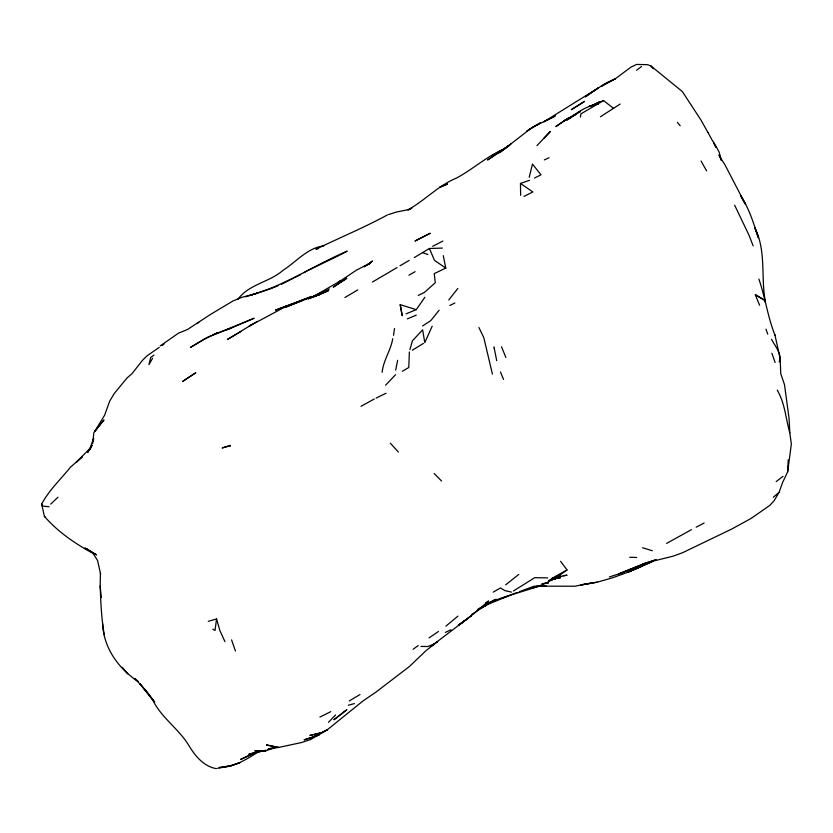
<?xml version="1.0" encoding="UTF-8"?>
<svg xmlns="http://www.w3.org/2000/svg" width="833" height="833" viewBox="0 0 833 833"><rect width="100%" height="100%" fill="white"/><g stroke="black" fill="none" stroke-linecap="round" stroke-linejoin="round"><path stroke-width="1.25" d="M100.408 573.042L100.179 586.036L101.21 597.448M597.323 582.173L580.986 584.86L597.323 582.173L612.776 577.727L627.718 572.271L654.322 560.838L673.491 556.059L682.591 552.706L731.551 529.132L750.95 518.522L769.682 505.485L774.159 500.685L779.042 492.386L782.635 482.432L787.674 471.79L788.205 459.826M92.755 443.51L93.806 432.91L104.604 415.24L109.717 401.058L114.308 393.447L127.137 377.859L131.947 373.715L142.474 360.377L146.879 355.93L159.228 347.392M409.357 352.005L408.795 367.499L402.36 371.279M93.358 440.855L93.619 438.314L89.454 449.768M208.292 621.303L216.559 618.961L215.018 630.487L212.769 629.113M787.674 471.79L791.35 444.051L789.799 432.816L789.059 418.416L784.499 384.69L780.729 373.548L780.219 358.888L775.002 335.23C767.682 317.05 765.329 297.516 758.873 279.076M393.54 335.324L394.509 328.504M580.393 117.078L580.934 113.861L603.561 100.595L613.557 108.352M395.685 370.081L397.643 360.304M382.139 372.33C383.315 360.397 390.771 350.443 392.749 338.677M529.226 177.294L532.464 164.08L540.992 174.815L534.474 178.043M100.626 574.104L97.565 560.515L93.025 553.227L94.035 553.955C75.73 544.001 58.175 532.214 44.409 516.366L41.65 504.132C48.855 490.335 60.726 479.298 70.472 467.178L82.155 456.994L76.199 462.263L89.61 448.862L87.632 452.496M409.919 349.568L412.418 340.843L422.633 329.816L424.788 342.634L432.181 326.203M230.023 445.363L229.616 446.426L230.023 445.363L222.172 447.967L230.168 445.842M87.652 452.444L92.14 445.072L89.922 449.466M779.167 361.959C782.572 354.181 774.7 345.872 771.566 339.26M89.849 449.581L91.484 446.144L89.86 449.456M152.616 358.242L148.94 364.615L150.679 357.482L153.98 355.077M406.087 313.843L416.24 309.647L424.892 297.225M448.758 299.984L457.827 288.447M439.116 310.22L430.723 320.695L422.591 325.963M536.952 145.629L550.321 131.541L543.959 138.132M385.617 385.19L395.571 374.704M328.494 722.294L335.584 714.974M50.73 504.111L58.018 497.176M457.952 616.128L445.905 626.156M773.263 497.322L779.042 492.386M237.842 299.359C248.963 284.105 269.226 282.356 283.095 270.298C296.34 261.791 307.419 247.838 323.818 245.86M518.772 574.426L505.621 584.86M368.623 264.186L372.466 261.01L368.519 264.123M531.381 588.285C544.334 585.141 556.329 577.821 567.013 569.949L560.599 561.286M485.639 602.863L488.617 601.01L471.405 615.639L430.88 646.47L437.637 641.483L426.069 650.604L409.472 666.452L376.172 691.952L363.011 700.949L327.442 729.666L310.803 739.454L301.567 742.536L278.576 747.461L268.445 748.773L274.859 747.805L265.56 750.762L254.783 750.793L266.393 750.595L259.407 751.689L261.791 751.054M776.179 481.63L782.989 476.33M510.66 144.296L499.581 152.71L532.058 127.491L555.538 115.881M636.568 70.274L641.556 66.494M160.207 345.924L178.387 333.221L187.342 329.576L211.03 314.103L232.907 301.025L241.83 297.319L257.428 293.164L251.41 294.924C285.355 285.261 314.822 264.852 347.163 251.17L339.708 255.106M466.418 619.44L458.566 625.25L471.405 615.639L458.566 625.25L464.72 620.71M413.106 649.292L418.197 645.575M368.498 264.217L371.403 262.145L364.24 266.706M162.102 345.414L164.018 344.102M471.436 614.702L490.72 602.082L481.151 608.069M438.439 631.497L429.026 637.891M480.672 608.392L494.146 600.031M197.067 323.496L198.868 322.329M620.189 104.031L600.406 116.787M513.43 590.982L534.786 577.665L547.718 577.883M510.681 144.161L487.597 159.988L508.921 145.785L495.573 154.397L503.934 149.097L492.324 155.677L503.903 149.138M576.426 114.048L567.179 119.994C576.53 112.924 586.474 105.791 598.354 103.948L588.858 106.52L603.561 100.595M578.477 112.726L580.539 111.414L563.785 120.972L555.83 126.595L569.054 117.755L563.785 120.972L575.53 114.59M414.24 257.595L429.411 248.484L442.375 248.088M397.06 267.57L372.455 282.033M364.25 266.716L370.414 262.916L356.389 270.184L337.802 282.668L340.26 280.981L312.875 296.829L321.559 292.664L308.335 298.631M412.325 350.214L423.456 343.394M258.584 751.73C246.506 759.342 234.042 767.412 219.173 767.516L231.085 765.642L239.977 762.684L229.273 766.141L231.085 765.642L217.694 768.338M349.298 700.917L359.981 694.535M344.904 297.527L357.774 289.905M303.837 272.766L305.971 271.506M488.732 602.977L483.411 606.112L496.26 599.26L488.732 602.977L500.966 598.136L538.441 586.432L534.203 586.161L519.292 591.68M257.47 321.319L249.129 326.182L283.105 307.96L309.126 298.047M400.038 265.758L409.232 260.396M493.219 592.117L500.487 587.973L504.965 590.639L511.514 592.117M408.941 275.161L415.115 271.683M252.139 324.433L227.367 339.489L241.101 331.451M485.899 605.091L477.486 609.798L488.44 604.154L508.817 595.793M555.424 576.384L567.013 569.949M691.452 529.673L666.587 543.397M360.96 406.327L374.277 399.007M488.825 603.363L478.027 609.246M315.52 296.1L319.789 293.778M592.659 105.583L600.145 101.532L594.689 104.396M696.18 527.174L704.135 522.999M307.044 270.881L338.635 255.669M432.681 246.339L442.875 241.039M291.196 279.399L293.466 278.222M329.399 288.978L316.228 295.777L308.314 298.808L319.539 294.622L328.379 290.759L313.635 296.61L319.539 294.622L304.16 299.214L286.448 306.877L302.202 300.536M400.163 304.711L402.245 315.738L400.236 304.67L416.24 309.647M503.955 149.013C486.753 156.385 472.894 169.214 456.557 178.043C438.179 185.54 425.007 200.472 407.878 209.874L411.846 208.26M554.268 116.526L543.866 121.795L606.611 82.779L615.368 78.739L631.06 67.077L636.631 64.433L647.543 64.682L650.948 65.994L682.342 91.557L701.074 120.223L707.894 132.395M523.999 196.401L532.87 191.965L520.469 183.427L520.635 195.307M294.486 277.712L300.64 274.661M319.924 717.057L330.753 711.674M281.419 284.261L290.051 279.982M449.81 305.492L454.88 302.983M418.301 295.413L424.476 292.383L435.274 282.731L434.253 273.62L445.78 268.07L443.26 255.606M376.162 398.07L386.023 393.238M387.449 214.914C364.24 227.586 339.645 237.686 315.946 249.254L318.31 248.557M256.97 751.678L240.581 759.457L257.043 751.98M445.363 632.403L450.945 629.79M544.345 159.894L549.041 157.729M273.672 287.614L278.097 285.698M755.312 294.747L765.027 300.453L755.312 294.747L759.592 305.263M407.347 318.883L416.25 315.134M304.701 299.38L311.792 296.423L275.525 310.095L285.948 306.263M447.415 184.083L439.657 187.31L447.363 184.072M433.608 644.159L427.891 646.523L420.946 646.439M230.741 328.285L254.148 318.227L207.209 337.417L190.361 347.476L203.96 339.375L218.163 332.45L212.571 335.053L230.741 328.285L226.826 329.701M516.793 592.586L502.747 598.032M272.558 288.093L245.735 296.829M303.524 299.828L284.626 306.752M555.694 576.79L552.175 578.019L560.276 575.416M520.469 183.427L529.496 180.324M609.381 576.967L624.573 572.021M388.542 214.57L396.206 212.092L410.419 209.239M256.981 751.845L248.786 754.292L265.456 750.252M267.81 749.554L271.319 748.513L267.747 749.461M348.361 705.239L354.431 703.583M548.468 580.705L555.673 578.758L548.895 580.476M552.237 578.185L567.065 575.187L563.243 575.634M590.951 583.215L574.77 586.224L536.962 586.172L539.992 586.088L534.047 586.994M551.654 579.227L560.588 577.654L550.415 579.466M542.189 583.891L548.478 582.881L542.127 583.652M216.465 768.484L215.82 768.567C203.283 766.068 194.797 755.552 188.654 745.15C178.543 728.594 161.238 717.661 152.699 699.939L139.986 683.768L154.719 702.125L146.421 691.13L135.061 678.749L138.122 681.529C118.578 668.774 103.427 647.605 102.626 623.698M536.285 586.453L546.021 585.714L542.46 585.776M629.675 557.277L636.672 557.454M49.074 506.756L42.743 506.089L41.65 504.132M652.354 550.728L642.566 547.77M422.758 252.732L427.923 254.534M445.78 268.07L434.482 260.375L429.411 248.484M44.409 516.366L45.232 516.991M434.128 473.519L441.552 481.005M127.73 673.803L122.139 667.254M390.313 443.166L398.372 452.017M650.948 65.994L653.27 68.702M677.385 122.295L680.176 125.793M718.702 155.021L724.845 164.642L745.556 204.439L740.485 195.505C749.169 208.323 753.532 223.213 758.363 237.749L754.74 227.648C766.589 250.993 760.623 277.535 765.465 302.337L764.527 300.671M701.074 161.04L706.582 170.869M713.631 142.141L719.098 151.991L721.368 160.384L719.514 155.532M707.748 132.176L713.121 141.86M713.673 142.974L715.901 147.441M478.933 327.536L483.806 337.698L492.418 374.09M734.644 205.189L749.096 235.416L753.094 245.787M777.251 390.146C784.957 403.234 785.738 418.53 789.799 432.816M224.972 641.649L219.902 630.623L216.559 618.961M500.446 371.966L503.559 379.411M501.528 346.778L505.86 357.472M771.847 353.254L775.127 362.459M765.954 329.15L767.734 334.158M231.564 639.89L235.437 651.031M494.219 348.184L496.718 360.689M104.24 634.59C101.439 618.555 100.751 602.259 100.179 586.036M774.836 334.574L774.929 335.178M494.042 346.903L494.063 348.048M99.689 425.122L94.785 431.421L103.969 419.947L99.689 425.122M346.767 709.768L334.064 719.66L346.767 709.768M587.4 95.326L585.255 96.909L598.406 87.892L587.4 95.326M190.622 376.068L182.573 381.504L195.828 372.715L190.622 376.068M346.695 278.316L333.408 287.052L346.695 278.316M584.516 101.397L571.428 109.633L584.516 101.397M535.109 125.825L526.925 131.01L540.492 122.826L535.109 125.825M609.902 81.582L601.436 86.205L615.368 78.739L609.902 81.582M430.14 233.323L415.136 240.945L430.14 233.323M327.442 729.666L313.437 736.976L304.097 739.85L319.278 734.873L313.437 736.976L327.442 729.666M650.927 561.838L636.62 568.533L650.927 561.838M645.544 563.098L618.648 573.947L645.544 563.098M642.253 566.024L627.718 572.271L642.253 566.024M647.48 562.4L642.347 564.482L656.102 559.703L647.48 562.4M322.017 732.582L310.063 735.393L322.017 732.582M278.576 747.461L266.518 744.952L278.576 747.461M87.298 549.166L84.831 548.031L96.555 554.882L87.298 549.166"/></g></svg>
